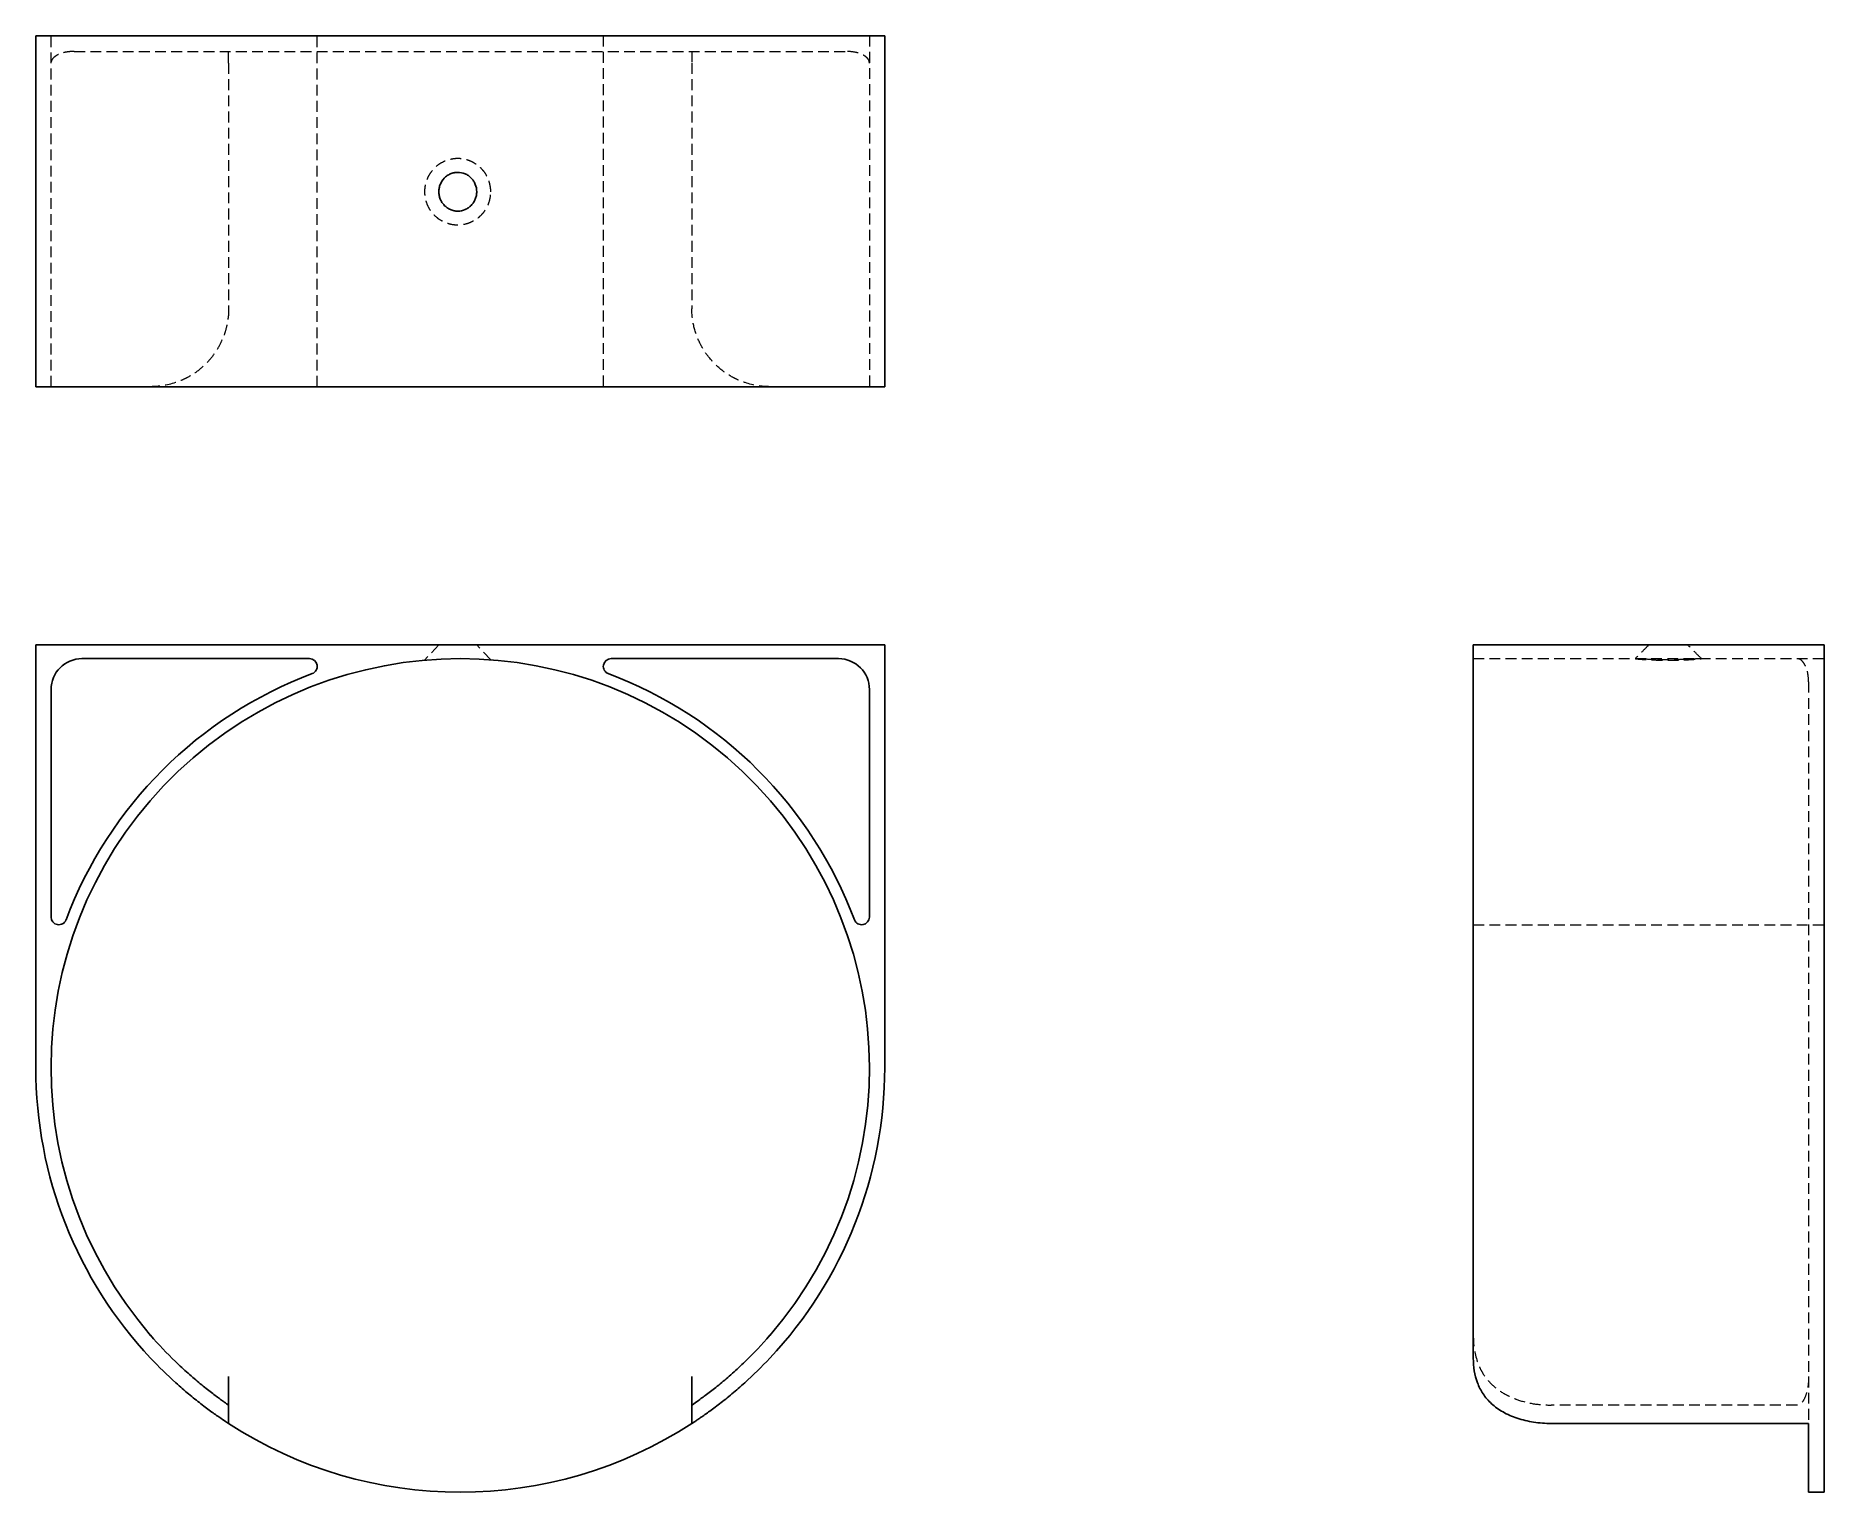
# Model space of a CAD drawing. Header units: millimetres. Extents: x 33 to 244, y 7 to 179.
import ezdxf

# ---------------------------------------------------------------- set-up
doc = ezdxf.new("R2010")
doc.units = ezdxf.units.MM
doc.linetypes.add('HIDDEN', pattern=[1.905, 1.27, -0.635])

msp = doc.modelspace()

# ---------------------------------------------------------------- linework, layer by layer
at = {"color": 7, "linetype": 'Continuous', "lineweight": 25}
for p, q in [((33, 178.67), (133, 178.67)), ((33, 178.67), (33, 137.33)), ((133, 178.67), (133, 137.33)), ((33, 137.33), (133, 137.33)), ((33, 57.09), (33, 106.91)), ((33, 106.91), (133, 106.91)), ((133, 106.91), (133, 57.09)), ((243.67, 106.91), (202.33, 106.91)), ((202.33, 106.91), (202.33, 57.09)), ((243.67, 106.91), (243.67, 57.09)), ((65.24, 105.29), (38.44, 105.29)), ((127.56, 105.29), (100.76, 105.29)), ((34.8, 101.65), (34.8, 74.85)), ((131.2, 74.85), (131.2, 101.65)), ((202.33, 57.09), (202.33, 22.89)), ((243.67, 7.09), (243.67, 57.09)), ((55.72, 15.19), (55.72, 17.36)), ((110.28, 17.36), (110.28, 15.19)), ((241.83, 15.19), (211.52, 15.19)), ((241.83, 7.09), (241.83, 15.19)), ((241.83, 7.09), (243.67, 7.09))]:
    msp.add_line(p, q, dxfattribs=at)
at = {"color": 7, "linetype": 'HIDDEN', "lineweight": 18}
for p, q in [((34.8, 137.33), (34.8, 178.67)), ((66.15, 137.33), (66.15, 178.67)), ((99.85, 178.67), (99.85, 137.33)), ((131.2, 178.67), (131.2, 137.33)), ((37.53, 176.83), (128.47, 176.83)), ((55.72, 175.45), (55.72, 146.52)), ((110.28, 175.45), (110.28, 146.52)), ((80.49, 106.92), (78.79, 105.1)), ((86.61, 105.15), (84.9, 106.95)), ((202.33, 105.29), (243.67, 105.29)), ((229.19, 105.29), (229.2, 105.29)), ((241.83, 102.56), (241.83, 20.71)), ((202.33, 73.94), (243.67, 73.94)), ((241.83, 20.71), (241.83, 15.19)), ((240.45, 17.36), (211.52, 17.36))]:
    msp.add_line(p, q, dxfattribs=at)
at = {"color": 7, "linetype": 'Continuous', "lineweight": 25}
for centre, radius, start, end in [((38.44, 101.65), 3.64, 90, 180), ((83, 57.09), 48.2, 319.1674, 220.8326), ((83, 57.09), 49.6, 110.582, 159.418), ((65.24, 104.38), 0.909, 290.582, 90), ((100.76, 104.38), 0.909, 90, 249.418), ((83, 57.09), 49.6, 20.582, 69.418), ((127.56, 101.65), 3.64, 0, 90), ((35.71, 74.85), 0.909, 180, 339.418), ((130.29, 74.85), 0.909, 200.582, 0), ((83, 57.09), 50, 180, 223.1658), ((83, 57.09), 50, 316.8342, 0), ((83, 57.09), 50, 236.9306, 303.0694)]:
    msp.add_arc(centre, radius, start, end, dxfattribs=at)
at = {"color": 7, "linetype": 'HIDDEN', "lineweight": 18}
for points, knots in [([(37.53, 176.83), (37.19, 176.81), (36.53, 176.78), (35.76, 176.53), (35.25, 176.23), (34.99, 175.99), (34.83, 175.73), (34.81, 175.54), (34.8, 175.46)], [0, 0, 0, 0, 0.306217, 0.601986, 0.728635, 0.835945, 0.925519, 1, 1, 1, 1]), ([(55.72, 175.45), (55.72, 175.54), (55.72, 175.62), (55.72, 175.77), (55.72, 175.84), (55.72, 176.03), (55.72, 176.13), (55.72, 176.3), (55.72, 176.37), (55.72, 176.49), (55.72, 176.55), (55.72, 176.68), (55.72, 176.74), (55.72, 176.81), (55.72, 176.83), (55.72, 176.83)], [0, 0, 0, 0, 0.0625, 0.0625, 0.125, 0.125, 0.25, 0.25, 0.375, 0.375, 0.5, 0.5, 0.75, 0.75, 1, 1, 1, 1]), ([(110.28, 176.83), (110.28, 176.83), (110.28, 176.81), (110.28, 176.74), (110.28, 176.68), (110.28, 176.5), (110.28, 176.39), (110.28, 176.13), (110.28, 176.03), (110.28, 175.77), (110.28, 175.62), (110.28, 175.45)], [0, 0, 0, 0, 0.25, 0.25, 0.5, 0.5, 0.75, 0.75, 0.875, 0.875, 1, 1, 1, 1]), ([(131.2, 175.46), (131.19, 175.54), (131.17, 175.73), (131.01, 175.99), (130.75, 176.23), (130.24, 176.53), (129.47, 176.78), (128.81, 176.81), (128.47, 176.83)], [0, 0, 0, 0, 0.074853, 0.16439, 0.271657, 0.398256, 0.693906, 1, 1, 1, 1]), ([(86.6, 160.3), (86.6, 160.04), (86.57, 159.79), (86.47, 159.29), (86.4, 159.04), (86.2, 158.57), (86.08, 158.34), (85.8, 157.92), (85.64, 157.72), (85.28, 157.36), (85.08, 157.2), (84.66, 156.91), (84.43, 156.79), (83.96, 156.6), (83.72, 156.52), (83.21, 156.42), (82.96, 156.39), (82.45, 156.39), (82.19, 156.42), (81.69, 156.52), (81.45, 156.59), (80.98, 156.78), (80.75, 156.91), (80.32, 157.19), (80.13, 157.35), (79.76, 157.71), (79.6, 157.91), (79.32, 158.33), (79.2, 158.56), (79, 159.03), (78.93, 159.28), (78.82, 159.78), (78.8, 160.03), (78.8, 160.55), (78.82, 160.8), (78.92, 161.3), (78.99, 161.55), (79.19, 162.02), (79.31, 162.25), (79.59, 162.67), (79.75, 162.87), (80.11, 163.23), (80.31, 163.4), (80.74, 163.68), (80.96, 163.8), (81.43, 163.99), (81.68, 164.07), (82.18, 164.17), (82.43, 164.2), (82.94, 164.2), (83.2, 164.18), (83.7, 164.08), (83.95, 164), (84.42, 163.81), (84.64, 163.69), (85.07, 163.4), (85.27, 163.24), (85.63, 162.88), (85.79, 162.68), (86.08, 162.26), (86.2, 162.03), (86.39, 161.56), (86.46, 161.31), (86.57, 160.81), (86.6, 160.55), (86.6, 160.3)], [0, 0, 0, 0, 0.03125, 0.03125, 0.0625, 0.0625, 0.09375, 0.09375, 0.125, 0.125, 0.15625, 0.15625, 0.1875, 0.1875, 0.21875, 0.21875, 0.25, 0.25, 0.28125, 0.28125, 0.3125, 0.3125, 0.34375, 0.34375, 0.375, 0.375, 0.40625, 0.40625, 0.4375, 0.4375, 0.46875, 0.46875, 0.5, 0.5, 0.53125, 0.53125, 0.5625, 0.5625, 0.59375, 0.59375, 0.625, 0.625, 0.65625, 0.65625, 0.6875, 0.6875, 0.71875, 0.71875, 0.75, 0.75, 0.78125, 0.78125, 0.8125, 0.8125, 0.84375, 0.84375, 0.875, 0.875, 0.90625, 0.90625, 0.9375, 0.9375, 0.96875, 0.96875, 1, 1, 1, 1]), ([(55.72, 146.52), (55.72, 145.79), (55.63, 145.09), (55.39, 144.06), (55.29, 143.72), (55.05, 143.06), (54.91, 142.75), (54.61, 142.14), (54.45, 141.84), (54.08, 141.28), (53.89, 141.01), (53.49, 140.51), (53.28, 140.28), (52.84, 139.83), (52.61, 139.62), (51.91, 139.04), (51.43, 138.72), (50.69, 138.32), (50.44, 138.2), (49.94, 137.98), (49.69, 137.89), (48.44, 137.47), (47.47, 137.33), (46.53, 137.33)], [0, 0, 0, 0, 0.125, 0.125, 0.1875, 0.1875, 0.25, 0.25, 0.3125, 0.3125, 0.375, 0.375, 0.4375, 0.4375, 0.5, 0.5, 0.625, 0.625, 0.6875, 0.6875, 0.75, 0.75, 1, 1, 1, 1]), ([(119.47, 137.33), (118.53, 137.33), (117.56, 137.47), (116.31, 137.89), (116.05, 137.99), (115.56, 138.2), (115.31, 138.32), (114.57, 138.73), (114.09, 139.05), (113.15, 139.82), (112.71, 140.26), (112.11, 141.02), (111.91, 141.28), (111.55, 141.85), (111.39, 142.14), (110.94, 143.05), (110.7, 143.7), (110.37, 145.09), (110.28, 145.79), (110.28, 146.52)], [0, 0, 0, 0, 0.25, 0.25, 0.3125, 0.3125, 0.375, 0.375, 0.5, 0.5, 0.625, 0.625, 0.6875, 0.6875, 0.75, 0.75, 0.875, 0.875, 1, 1, 1, 1]), ([(223.03, 106.92), (222.76, 106.66), (222.23, 106.12), (221.69, 105.59), (221.42, 105.32)], [0, 0, 0, 0, 0.491092, 1, 1, 1, 1]), ([(229.21, 105.28), (228.93, 105.56), (228.38, 106.11), (227.84, 106.65), (227.58, 106.92)], [0, 0, 0, 0, 0.521957, 1, 1, 1, 1]), ([(221.43, 105.28), (221.46, 105.28), (221.51, 105.27), (221.65, 105.26), (221.74, 105.25), (221.96, 105.23), (222.09, 105.22), (222.38, 105.2), (222.54, 105.19), (222.89, 105.17), (223.08, 105.16), (223.47, 105.14), (223.69, 105.14), (224.12, 105.12), (224.34, 105.12), (224.8, 105.11), (225.04, 105.11), (225.5, 105.11), (225.73, 105.11), (226.19, 105.12), (226.42, 105.12), (226.86, 105.13), (227.07, 105.14), (227.47, 105.16), (227.66, 105.17), (228.01, 105.19), (228.18, 105.2), (228.47, 105.22), (228.6, 105.23), (228.82, 105.25), (228.92, 105.26), (229.07, 105.27), (229.12, 105.28), (229.16, 105.28)], [0, 0, 0, 0, 0.0625, 0.0625, 0.125, 0.125, 0.1875, 0.1875, 0.25, 0.25, 0.3125, 0.3125, 0.375, 0.375, 0.4375, 0.4375, 0.5, 0.5, 0.5625, 0.5625, 0.625, 0.625, 0.6875, 0.6875, 0.75, 0.75, 0.8125, 0.8125, 0.875, 0.875, 0.9375, 0.9375, 1, 1, 1, 1]), ([(225.3, 105.16), (225.07, 105.16), (224.61, 105.16), (223.74, 105.18), (222.76, 105.21), (221.91, 105.26), (221.45, 105.29), (221.46, 105.29), (221.46, 105.29)], [0, 0, 0, 0, 0.1170412, 0.2378244, 0.4624461, 0.6898254, 0.9154828, 1, 1, 1, 1]), ([(229.16, 105.29), (229.11, 105.29), (229.01, 105.28), (228.34, 105.24), (227.34, 105.19), (226.26, 105.16), (225.56, 105.16), (225.3, 105.16)], [0, 0, 0, 0, 0.185953, 0.412681, 0.639487, 0.863254, 1, 1, 1, 1]), ([(241.83, 102.56), (241.81, 102.9), (241.78, 103.56), (241.53, 104.34), (241.23, 104.84), (240.99, 105.1), (240.73, 105.26), (240.55, 105.28), (240.46, 105.29)], [0, 0, 0, 0, 0.306325, 0.602197, 0.728891, 0.836238, 0.925843, 1, 1, 1, 1]), ([(202.33, 25.58), (202.33, 24.49), (202.47, 23.46), (202.89, 22.25), (202.99, 22.01), (203.2, 21.55), (203.32, 21.32), (203.73, 20.66), (204.05, 20.25), (204.82, 19.48), (205.26, 19.13), (206.02, 18.67), (206.28, 18.53), (206.85, 18.26), (207.14, 18.14), (208.05, 17.81), (208.7, 17.64), (210.09, 17.41), (210.79, 17.36), (211.52, 17.36)], [0, 0, 0, 0, 0.25, 0.25, 0.3125, 0.3125, 0.375, 0.375, 0.5, 0.5, 0.625, 0.625, 0.6875, 0.6875, 0.75, 0.75, 0.875, 0.875, 1, 1, 1, 1]), ([(241.83, 20.71), (241.83, 20.39), (241.81, 20.07), (241.74, 19.43), (241.68, 19.12), (241.5, 18.5), (241.39, 18.19), (241.13, 17.77), (241.03, 17.64), (240.77, 17.43), (240.62, 17.36), (240.45, 17.36)], [0, 0, 0, 0, 0.25, 0.25, 0.5, 0.5, 0.75, 0.75, 0.875, 0.875, 1, 1, 1, 1])]:
    msp.add_open_spline(points, degree=3, knots=knots, dxfattribs=at)
at = {"color": 7, "linetype": 'Continuous', "lineweight": 25}
for points, knots in [([(84.94, 160.3), (84.94, 160.15), (84.93, 160), (84.87, 159.71), (84.83, 159.57), (84.72, 159.29), (84.65, 159.16), (84.49, 158.91), (84.4, 158.8), (84.19, 158.58), (84.08, 158.49), (83.84, 158.32), (83.71, 158.25), (83.3, 158.07), (83.01, 158.01), (82.56, 158.01), (82.41, 158.03), (82.13, 158.09), (81.98, 158.13), (81.71, 158.25), (81.58, 158.32), (81.34, 158.49), (81.23, 158.58), (81.02, 158.8), (80.93, 158.91), (80.77, 159.16), (80.7, 159.29), (80.59, 159.57), (80.55, 159.71), (80.49, 160), (80.48, 160.15), (80.48, 160.44), (80.49, 160.59), (80.55, 160.88), (80.59, 161.02), (80.75, 161.43), (80.92, 161.69), (81.22, 162.01), (81.34, 162.11), (81.58, 162.27), (81.71, 162.34), (81.98, 162.46), (82.12, 162.51), (82.41, 162.57), (82.56, 162.58), (83, 162.58), (83.3, 162.52), (83.71, 162.35), (83.83, 162.28), (84.08, 162.11), (84.19, 162.01), (84.4, 161.8), (84.49, 161.68), (84.65, 161.43), (84.72, 161.3), (84.88, 160.89), (84.94, 160.59), (84.94, 160.3)], [0, 0, 0, 0, 0.03125, 0.03125, 0.0625, 0.0625, 0.09375, 0.09375, 0.125, 0.125, 0.15625, 0.15625, 0.1875, 0.1875, 0.25, 0.25, 0.28125, 0.28125, 0.3125, 0.3125, 0.34375, 0.34375, 0.375, 0.375, 0.40625, 0.40625, 0.4375, 0.4375, 0.46875, 0.46875, 0.5, 0.5, 0.53125, 0.53125, 0.5625, 0.5625, 0.625, 0.625, 0.65625, 0.65625, 0.6875, 0.6875, 0.71875, 0.71875, 0.75, 0.75, 0.8125, 0.8125, 0.84375, 0.84375, 0.875, 0.875, 0.90625, 0.90625, 0.9375, 0.9375, 1, 1, 1, 1]), ([(55.72, 17.36), (55.72, 17.36), (55.63, 17.41), (55.39, 17.58), (55.29, 17.66), (55.05, 17.82), (54.91, 17.92), (54.61, 18.14), (54.45, 18.26), (54.08, 18.53), (53.89, 18.67), (53.49, 18.98), (53.28, 19.15), (52.84, 19.5), (52.61, 19.68), (51.91, 20.26), (51.43, 20.67), (50.69, 21.33), (50.44, 21.55), (49.94, 22.02), (49.69, 22.26), (48.44, 23.46), (47.47, 24.49), (46.53, 25.58)], [0, 0, 0, 0, 0.125, 0.125, 0.1875, 0.1875, 0.25, 0.25, 0.3125, 0.3125, 0.375, 0.375, 0.4375, 0.4375, 0.5, 0.5, 0.625, 0.625, 0.6875, 0.6875, 0.75, 0.75, 1, 1, 1, 1]), ([(119.47, 25.58), (118.53, 24.49), (117.56, 23.46), (116.31, 22.25), (116.05, 22.01), (115.56, 21.55), (115.31, 21.32), (114.57, 20.66), (114.09, 20.25), (113.15, 19.48), (112.71, 19.13), (112.11, 18.67), (111.91, 18.53), (111.55, 18.26), (111.39, 18.14), (110.94, 17.81), (110.7, 17.64), (110.37, 17.41), (110.28, 17.36), (110.28, 17.36)], [0, 0, 0, 0, 0.25, 0.25, 0.3125, 0.3125, 0.375, 0.375, 0.5, 0.5, 0.625, 0.625, 0.6875, 0.6875, 0.75, 0.75, 0.875, 0.875, 1, 1, 1, 1]), ([(46.53, 22.89), (47.5, 21.86), (48.49, 20.89), (49.75, 19.75), (50.01, 19.52), (50.51, 19.08), (50.76, 18.87), (51.5, 18.26), (51.98, 17.87), (52.91, 17.15), (53.35, 16.83), (53.94, 16.4), (54.13, 16.27), (54.48, 16.02), (54.65, 15.91), (55.09, 15.61), (55.32, 15.45), (55.56, 15.3), (55.62, 15.26), (55.7, 15.2), (55.72, 15.19), (55.72, 15.19)], [0, 0, 0, 0, 0.25, 0.25, 0.3125, 0.3125, 0.375, 0.375, 0.5, 0.5, 0.625, 0.625, 0.6875, 0.6875, 0.75, 0.75, 0.875, 0.875, 0.9375, 0.9375, 1, 1, 1, 1]), ([(110.28, 15.19), (110.28, 15.19), (110.36, 15.24), (110.6, 15.4), (110.7, 15.46), (110.93, 15.62), (111.06, 15.71), (111.35, 15.91), (111.52, 16.02), (111.87, 16.27), (112.06, 16.4), (112.45, 16.69), (112.66, 16.84), (113.1, 17.16), (113.32, 17.34), (114.02, 17.87), (114.51, 18.26), (115.25, 18.88), (115.5, 19.1), (116.01, 19.53), (116.26, 19.76), (117.52, 20.89), (118.5, 21.86), (119.47, 22.89)], [0, 0, 0, 0, 0.125, 0.125, 0.1875, 0.1875, 0.25, 0.25, 0.3125, 0.3125, 0.375, 0.375, 0.4375, 0.4375, 0.5, 0.5, 0.625, 0.625, 0.6875, 0.6875, 0.75, 0.75, 1, 1, 1, 1]), ([(211.52, 15.19), (210.81, 15.19), (210.11, 15.24), (209.1, 15.4), (208.76, 15.46), (208.12, 15.62), (207.8, 15.71), (207.2, 15.91), (206.91, 16.02), (206.35, 16.27), (206.08, 16.4), (205.58, 16.69), (205.34, 16.84), (204.89, 17.16), (204.68, 17.34), (204.1, 17.87), (203.77, 18.26), (203.35, 18.88), (203.23, 19.1), (203, 19.53), (202.91, 19.76), (202.48, 20.89), (202.33, 21.86), (202.33, 22.89)], [0, 0, 0, 0, 0.125, 0.125, 0.1875, 0.1875, 0.25, 0.25, 0.3125, 0.3125, 0.375, 0.375, 0.4375, 0.4375, 0.5, 0.5, 0.625, 0.625, 0.6875, 0.6875, 0.75, 0.75, 1, 1, 1, 1]), ([(55.72, 17.36), (55.72, 17.36), (55.72, 17.38), (55.72, 17.44), (55.72, 17.48), (55.72, 17.64), (55.72, 17.77), (55.72, 18.05), (55.72, 18.19), (55.72, 18.49), (55.72, 18.65), (55.72, 19.11), (55.72, 19.43), (55.72, 20.07), (55.72, 20.39), (55.72, 20.71)], [0, 0, 0, 0, 0.0625, 0.0625, 0.125, 0.125, 0.25, 0.25, 0.375, 0.375, 0.5, 0.5, 0.75, 0.75, 1, 1, 1, 1]), ([(110.28, 20.71), (110.28, 20.39), (110.28, 20.07), (110.28, 19.43), (110.28, 19.12), (110.28, 18.5), (110.28, 18.19), (110.28, 17.77), (110.28, 17.64), (110.28, 17.43), (110.28, 17.36), (110.28, 17.36)], [0, 0, 0, 0, 0.25, 0.25, 0.5, 0.5, 0.75, 0.75, 0.875, 0.875, 1, 1, 1, 1])]:
    msp.add_open_spline(points, degree=3, knots=knots, dxfattribs=at)

doc.saveas('drawing.dxf')
